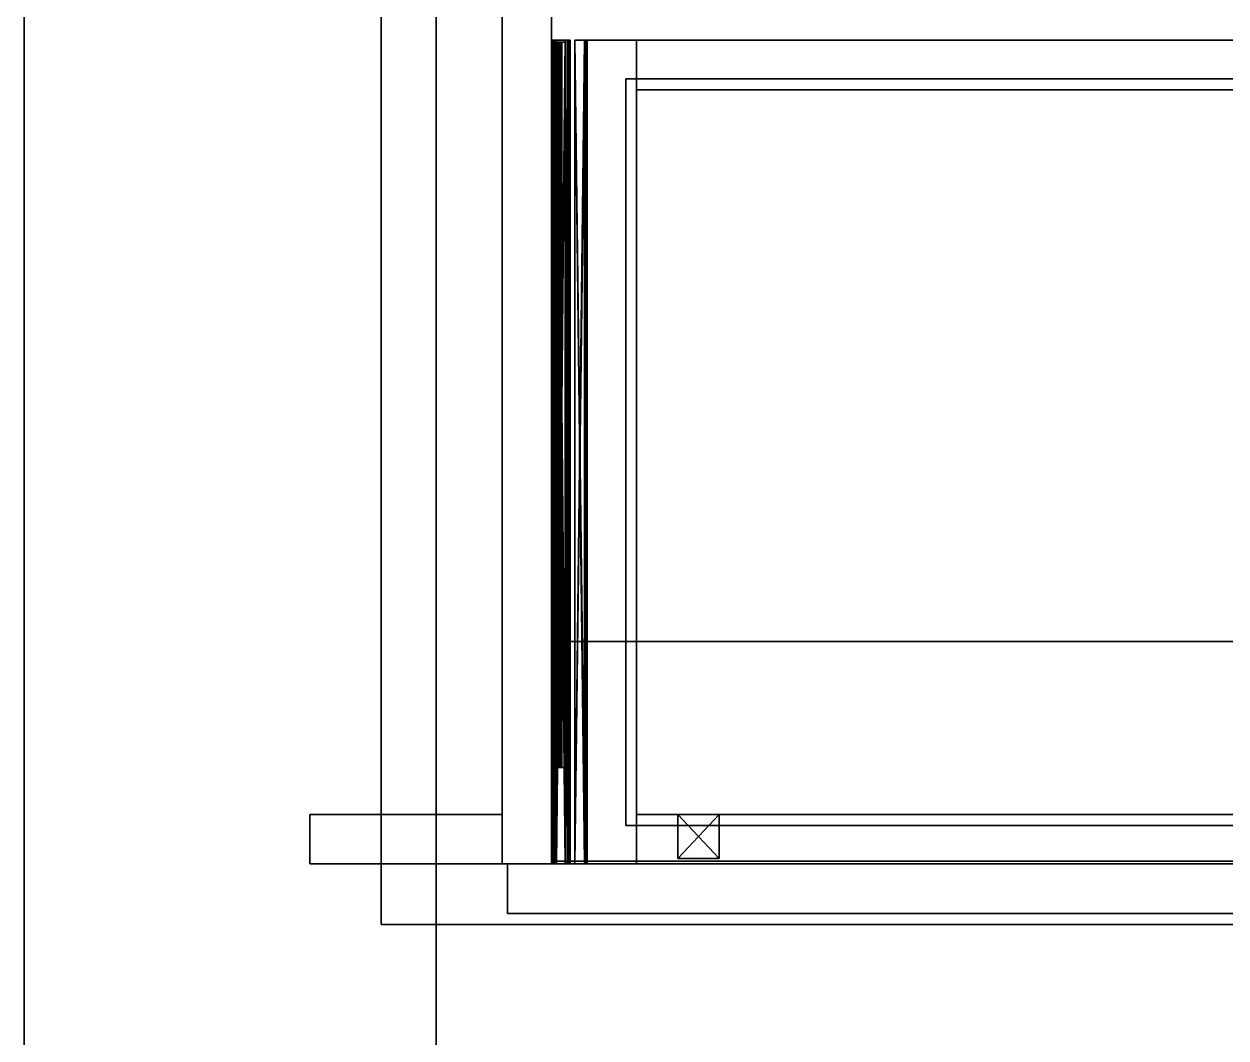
# Model space of a CAD drawing. Extents: x 0 to 5304, y -4676 to 0.
# Drawn here: x 2029.9 to 2467.4, y -1761.4 to -1392.1 of the extents above; entities that cross this region are included whole.
import ezdxf

# ---------------------------------------------------------------- set-up
doc = ezdxf.new("R2010")
doc.units = 0
for name, color, linetype in [('LAYER0', 7, 'CONTINUOUS'), ('LAYER1', 7, 'CONTINUOUS'), ('LAYER104', 7, 'CONTINUOUS'), ('LAYER113', 7, 'CONTINUOUS'), ('LAYER116', 7, 'CONTINUOUS'), ('LAYER118', 45, 'CONTINUOUS'), ('LAYER119', 7, 'CONTINUOUS'), ('LAYER120', 7, 'CONTINUOUS'), ('LAYER122', 253, 'CONTINUOUS'), ('LAYER125', 7, 'CONTINUOUS'), ('LAYER128', 254, 'CONTINUOUS'), ('LAYER129', 7, 'CONTINUOUS'), ('LAYER130', 7, 'CONTINUOUS'), ('LAYER143', 45, 'CONTINUOUS'), ('LAYER144', 45, 'CONTINUOUS')]:
    doc.layers.add(name, color=color, linetype=linetype)

msp = doc.modelspace()

# ---------------------------------------------------------------- linework, layer by layer
at = {"layer": 'LAYER0'}
for points, invisible_edges in [([(5113.88, -1170), (2029.89, -3014), (2029.89, -1170), (5113.88, -1170)], 1), ([(5263.88, -4676.25), (2029.89, -3014), (5113.88, -1170), (5263.88, -4676.25)], 7), ([(2029.89, -1170, 5), (2029.89, -3014), (2029.89, -3014, 5), (2029.89, -1170, 5)], 1), ([(2029.89, -3014), (2029.89, -1170, 5), (2029.89, -1170), (2029.89, -3014)], 1), ([(2029.89, -3014, 5), (5263.88, -4676.25, 5), (2029.89, -1170, 5), (2029.89, -3014, 5)], 3), ([(2029.89, -1170, 5), (5263.88, -4676.25, 5), (5113.88, -1170, 5), (2029.89, -1170, 5)], 3)]:
    msp.add_3dface(points, dxfattribs=dict(at, invisible_edges=invisible_edges))
at = {"layer": 'LAYER1'}
for points, invisible_edges in [([(2029.89, -1170, 5), (2179.89, -1320, 5), (2029.89, -3014, 5), (2029.89, -1170, 5)], 3), ([(2029.89, -1170, 2605), (2029.89, -3014, 5), (2029.89, -3014, 2605), (2029.89, -1170, 2605)], 1), ([(2029.89, -3014, 5), (2029.89, -1170, 2605), (2029.89, -1170, 5), (2029.89, -3014, 5)], 1), ([(2029.89, -3014, 2605), (2179.89, -3164, 2605), (2029.89, -1170, 2605), (2029.89, -3014, 2605)], 3), ([(2029.89, -1170, 2605), (2179.89, -3164, 2605), (2179.89, -1320, 2605), (2029.89, -1170, 2605)], 5), ([(2179.89, -3164, 5), (2029.89, -3014, 5), (2179.89, -1320, 5), (2179.89, -3164, 5)], 3), ([(2179.89, -1320, 5), (2179.89, -3164, 2605), (2179.89, -3164, 5), (2179.89, -1320, 5)], 1), ([(2179.89, -3164, 2605), (2179.89, -1320, 5), (2179.89, -1320, 2605), (2179.89, -3164, 2605)], 1)]:
    msp.add_3dface(points, dxfattribs=dict(at, invisible_edges=invisible_edges))
at = {"layer": 'LAYER104', "invisible_edges": 1}
for points in [[(2885.885, -1320, 226), (2221.885, -1698, 226), (2221.885, -1320, 226), (2885.885, -1320, 226)], [(2221.885, -1698, 226), (2885.885, -1320, 226), (2885.885, -1698, 226), (2221.885, -1698, 226)], [(2221.885, -1320, 244), (2221.885, -1698, 226), (2221.885, -1698, 244), (2221.885, -1320, 244)], [(2221.885, -1698, 226), (2221.885, -1320, 244), (2221.885, -1320, 226), (2221.885, -1698, 226)], [(2885.885, -1698, 244), (2221.885, -1320, 244), (2221.885, -1698, 244), (2885.885, -1698, 244)], [(2221.885, -1320, 244), (2885.885, -1698, 244), (2885.885, -1320, 244), (2221.885, -1320, 244)], [(2885.885, -1698, 244), (2221.885, -1698, 226), (2885.885, -1698, 226), (2885.885, -1698, 244)], [(2221.885, -1698, 226), (2885.885, -1698, 244), (2221.885, -1698, 244), (2221.885, -1698, 226)]]:
    msp.add_3dface(points, dxfattribs=at)
at = {"layer": 'LAYER113', "invisible_edges": 1}
for points in [[(2203.885, -1320, 225), (2221.885, -1698, 225), (2203.885, -1698, 225), (2203.885, -1320, 225)], [(2221.885, -1698, 225), (2203.885, -1320, 225), (2221.885, -1320, 225), (2221.885, -1698, 225)], [(2221.885, -1320, 525), (2203.885, -1698, 525), (2221.885, -1698, 525), (2221.885, -1320, 525)], [(2203.885, -1698, 525), (2221.885, -1320, 525), (2203.885, -1320, 525), (2203.885, -1698, 525)], [(2203.885, -1698, 525), (2203.885, -1320, 225), (2203.885, -1698, 225), (2203.885, -1698, 525)], [(2203.885, -1320, 225), (2203.885, -1698, 525), (2203.885, -1320, 525), (2203.885, -1320, 225)], [(2221.885, -1320, 525), (2221.885, -1698, 225), (2221.885, -1320, 225), (2221.885, -1320, 525)], [(2221.885, -1698, 225), (2221.885, -1320, 525), (2221.885, -1698, 525), (2221.885, -1698, 225)], [(2203.885, -1698, 525), (2221.885, -1698, 225), (2221.885, -1698, 525), (2203.885, -1698, 525)], [(2221.885, -1698, 225), (2203.885, -1698, 525), (2203.885, -1698, 225), (2221.885, -1698, 225)]]:
    msp.add_3dface(points, dxfattribs=at)
at = {"layer": 'LAYER116', "invisible_edges": 1}
for points in [[(2885.885, -1617, 506.5), (2221.885, -1697, 506.5), (2221.885, -1617, 506.5), (2885.885, -1617, 506.5)], [(2221.885, -1697, 506.5), (2885.885, -1617, 506.5), (2885.885, -1697, 506.5), (2221.885, -1697, 506.5)], [(2221.885, -1617, 524.5), (2221.885, -1697, 506.5), (2221.885, -1697, 524.5), (2221.885, -1617, 524.5)], [(2221.885, -1697, 506.5), (2221.885, -1617, 524.5), (2221.885, -1617, 506.5), (2221.885, -1697, 506.5)], [(2221.885, -1617, 524.5), (2885.885, -1617, 506.5), (2221.885, -1617, 506.5), (2221.885, -1617, 524.5)], [(2885.885, -1617, 506.5), (2221.885, -1617, 524.5), (2885.885, -1617, 524.5), (2885.885, -1617, 506.5)], [(2885.885, -1697, 524.5), (2221.885, -1617, 524.5), (2221.885, -1697, 524.5), (2885.885, -1697, 524.5)], [(2221.885, -1617, 524.5), (2885.885, -1697, 524.5), (2885.885, -1617, 524.5), (2221.885, -1617, 524.5)], [(2885.885, -1697, 524.5), (2221.885, -1697, 506.5), (2885.885, -1697, 506.5), (2885.885, -1697, 524.5)], [(2221.885, -1697, 506.5), (2885.885, -1697, 524.5), (2221.885, -1697, 524.5), (2221.885, -1697, 506.5)]]:
    msp.add_3dface(points, dxfattribs=at)
at = {"layer": 'LAYER118', "invisible_edges": 1}
for points in [[(2205.885, -1698, 522), (2901.885, -1698, 228), (2205.885, -1698, 228), (2205.885, -1698, 522)], [(2901.885, -1698, 228), (2205.885, -1698, 522), (2901.885, -1698, 522), (2901.885, -1698, 228)], [(2205.885, -1716, 228), (2901.885, -1698, 228), (2901.885, -1716, 228), (2205.885, -1716, 228)], [(2901.885, -1698, 228), (2205.885, -1716, 228), (2205.885, -1698, 228), (2901.885, -1698, 228)], [(2205.885, -1698, 522), (2901.885, -1716, 522), (2901.885, -1698, 522), (2205.885, -1698, 522)], [(2901.885, -1716, 522), (2205.885, -1698, 522), (2205.885, -1716, 522), (2901.885, -1716, 522)], [(2205.885, -1716, 228), (2205.885, -1698, 522), (2205.885, -1698, 228), (2205.885, -1716, 228)], [(2205.885, -1698, 522), (2205.885, -1716, 228), (2205.885, -1716, 522), (2205.885, -1698, 522)], [(2901.885, -1716, 522), (2205.885, -1716, 228), (2901.885, -1716, 228), (2901.885, -1716, 522)], [(2205.885, -1716, 228), (2901.885, -1716, 522), (2205.885, -1716, 522), (2205.885, -1716, 228)]]:
    msp.add_3dface(points, dxfattribs=at)
at = {"layer": 'LAYER119', "invisible_edges": 1}
for points in [[(2854.885, -1398, 500), (2252.885, -1398, 250), (2252.885, -1398, 500), (2854.885, -1398, 500)], [(2252.885, -1398, 250), (2854.885, -1398, 500), (2854.885, -1398, 250), (2252.885, -1398, 250)], [(2252.885, -1416, 500), (2252.885, -1398, 250), (2252.885, -1416, 250), (2252.885, -1416, 500)], [(2252.885, -1398, 250), (2252.885, -1416, 500), (2252.885, -1398, 500), (2252.885, -1398, 250)], [(2854.885, -1416, 250), (2252.885, -1398, 250), (2854.885, -1398, 250), (2854.885, -1416, 250)], [(2252.885, -1398, 250), (2854.885, -1416, 250), (2252.885, -1416, 250), (2252.885, -1398, 250)], [(2252.885, -1416, 500), (2854.885, -1398, 500), (2252.885, -1398, 500), (2252.885, -1416, 500)], [(2854.885, -1398, 500), (2252.885, -1416, 500), (2854.885, -1416, 500), (2854.885, -1398, 500)], [(2854.885, -1416, 250), (2252.885, -1416, 500), (2252.885, -1416, 250), (2854.885, -1416, 250)], [(2252.885, -1416, 500), (2854.885, -1416, 250), (2854.885, -1416, 500), (2252.885, -1416, 500)]]:
    msp.add_3dface(points, dxfattribs=at)
at = {"layer": 'LAYER120', "invisible_edges": 1}
for points in [[(2252.885, -1680, 250), (2854.885, -1698, 250), (2252.885, -1698, 250), (2252.885, -1680, 250)], [(2854.885, -1698, 250), (2252.885, -1680, 250), (2854.885, -1680, 250), (2854.885, -1698, 250)], [(2252.885, -1698, 500), (2252.885, -1680, 250), (2252.885, -1698, 250), (2252.885, -1698, 500)], [(2252.885, -1680, 250), (2252.885, -1698, 500), (2252.885, -1680, 500), (2252.885, -1680, 250)], [(2854.885, -1680, 500), (2252.885, -1698, 500), (2854.885, -1698, 500), (2854.885, -1680, 500)], [(2252.885, -1698, 500), (2854.885, -1680, 500), (2252.885, -1680, 500), (2252.885, -1698, 500)], [(2252.885, -1680, 250), (2854.885, -1680, 500), (2854.885, -1680, 250), (2252.885, -1680, 250)], [(2854.885, -1680, 500), (2252.885, -1680, 250), (2252.885, -1680, 500), (2854.885, -1680, 500)], [(2252.885, -1698, 500), (2854.885, -1698, 250), (2854.885, -1698, 500), (2252.885, -1698, 500)], [(2854.885, -1698, 250), (2252.885, -1698, 500), (2252.885, -1698, 250), (2854.885, -1698, 250)]]:
    msp.add_3dface(points, dxfattribs=at)
at = {"layer": 'LAYER122'}
for points in [[(2282.885, -1696, 360), (2267.885, -1696, 360), (2282.885, -1680, 360), (2282.885, -1696, 360)], [(2282.885, -1680, 360), (2267.885, -1696, 360), (2267.885, -1680, 360), (2282.885, -1680, 360)], [(2282.885, -1680, 360), (2267.885, -1680, 360), (2282.885, -1680, 375), (2282.885, -1680, 360)], [(2282.885, -1680, 375), (2267.885, -1680, 360), (2267.885, -1680, 375), (2282.885, -1680, 375)], [(2282.885, -1680, 375), (2267.885, -1680, 375), (2282.885, -1696, 375), (2282.885, -1680, 375)], [(2282.885, -1696, 375), (2267.885, -1680, 375), (2267.885, -1696, 375), (2282.885, -1696, 375)], [(2267.885, -1696, 360), (2267.885, -1696, 375), (2267.885, -1680, 360), (2267.885, -1696, 360)], [(2267.885, -1680, 360), (2267.885, -1696, 375), (2267.885, -1680, 375), (2267.885, -1680, 360)], [(2282.885, -1680, 360), (2282.885, -1680, 375), (2282.885, -1696, 360), (2282.885, -1680, 360)], [(2282.885, -1696, 360), (2282.885, -1680, 375), (2282.885, -1696, 375), (2282.885, -1696, 360)], [(2282.885, -1696, 360), (2282.885, -1696, 375), (2267.885, -1696, 360), (2282.885, -1696, 360)], [(2267.885, -1696, 360), (2282.885, -1696, 375), (2267.885, -1696, 375), (2267.885, -1696, 360)]]:
    msp.add_3dface(points, dxfattribs=at)
at = {"layer": 'LAYER125', "invisible_edges": 1}
for points in [[(2234.885, -1398, 500), (2252.885, -1398, 250), (2234.885, -1398, 250), (2234.885, -1398, 500)], [(2252.885, -1398, 250), (2234.885, -1398, 500), (2252.885, -1398, 500), (2252.885, -1398, 250)], [(2234.885, -1698, 250), (2252.885, -1398, 250), (2252.885, -1698, 250), (2234.885, -1698, 250)], [(2252.885, -1398, 250), (2234.885, -1698, 250), (2234.885, -1398, 250), (2252.885, -1398, 250)], [(2234.885, -1398, 500), (2252.885, -1698, 500), (2252.885, -1398, 500), (2234.885, -1398, 500)], [(2252.885, -1698, 500), (2234.885, -1398, 500), (2234.885, -1698, 500), (2252.885, -1698, 500)], [(2234.885, -1698, 250), (2234.885, -1398, 500), (2234.885, -1398, 250), (2234.885, -1698, 250)], [(2234.885, -1398, 500), (2234.885, -1698, 250), (2234.885, -1698, 500), (2234.885, -1398, 500)], [(2252.885, -1698, 500), (2252.885, -1398, 250), (2252.885, -1398, 500), (2252.885, -1698, 500)], [(2252.885, -1398, 250), (2252.885, -1698, 500), (2252.885, -1698, 250), (2252.885, -1398, 250)], [(2252.885, -1698, 500), (2234.885, -1698, 250), (2252.885, -1698, 250), (2252.885, -1698, 500)], [(2234.885, -1698, 250), (2252.885, -1698, 500), (2234.885, -1698, 500), (2234.885, -1698, 250)]]:
    msp.add_3dface(points, dxfattribs=at)
at = {"layer": 'LAYER128'}
for points in [[(2230.335, -1698, 386.5), (2234.155, -1698, 386.5), (2234.155, -1398, 386.5), (2230.335, -1698, 386.5)], [(2230.335, -1698, 386.5), (2234.155, -1398, 386.5), (2230.335, -1398, 386.5), (2230.335, -1698, 386.5)], [(2230.335, -1698, 385.47), (2230.335, -1698, 386.5), (2230.335, -1398, 386.5), (2230.335, -1698, 385.47)], [(2230.335, -1698, 385.47), (2230.335, -1398, 386.5), (2230.335, -1398, 385.47), (2230.335, -1698, 385.47)], [(2233.945, -1698, 385.47), (2230.335, -1698, 385.47), (2230.335, -1398, 385.47), (2233.945, -1698, 385.47)], [(2233.945, -1698, 385.47), (2230.335, -1398, 385.47), (2233.945, -1398, 385.47), (2233.945, -1698, 385.47)], [(2230.335, -1698, 364.06), (2233.945, -1698, 364.06), (2233.945, -1398, 364.06), (2230.335, -1698, 364.06)], [(2230.335, -1698, 364.06), (2233.945, -1398, 364.06), (2230.335, -1398, 364.06), (2230.335, -1698, 364.06)], [(2230.335, -1698, 363.02), (2230.335, -1698, 364.06), (2230.335, -1398, 364.06), (2230.335, -1698, 363.02)], [(2230.335, -1698, 363.02), (2230.335, -1398, 364.06), (2230.335, -1398, 363.02), (2230.335, -1698, 363.02)], [(2234.155, -1698, 363.02), (2230.335, -1698, 363.02), (2230.335, -1398, 363.02), (2234.155, -1698, 363.02)], [(2234.155, -1698, 363.02), (2230.335, -1398, 363.02), (2234.155, -1398, 363.02), (2234.155, -1698, 363.02)], [(2233.945, -1698, 364.06), (2233.945, -1698, 385.47), (2233.945, -1398, 385.47), (2233.945, -1698, 364.06)], [(2233.945, -1698, 364.06), (2233.945, -1398, 385.47), (2233.945, -1398, 364.06), (2233.945, -1698, 364.06)], [(2234.635, -1698, 386.26), (2234.635, -1398, 386.26), (2234.155, -1398, 386.5), (2234.635, -1698, 386.26)], [(2234.635, -1698, 386.26), (2234.155, -1398, 386.5), (2234.155, -1698, 386.5), (2234.635, -1698, 386.26)], [(2234.155, -1698, 363.02), (2234.155, -1398, 363.02), (2234.635, -1398, 363.26), (2234.155, -1698, 363.02)], [(2234.155, -1698, 363.02), (2234.635, -1398, 363.26), (2234.635, -1698, 363.26), (2234.155, -1698, 363.02)], [(2234.835, -1698, 385.7), (2234.835, -1398, 385.7), (2234.635, -1398, 386.26), (2234.835, -1698, 385.7)], [(2234.835, -1698, 385.7), (2234.635, -1398, 386.26), (2234.635, -1698, 386.26), (2234.835, -1698, 385.7)], [(2234.635, -1698, 363.26), (2234.635, -1398, 363.26), (2234.835, -1398, 363.81), (2234.635, -1698, 363.26)], [(2234.635, -1698, 363.26), (2234.835, -1398, 363.81), (2234.835, -1698, 363.81), (2234.635, -1698, 363.26)], [(2234.835, -1698, 385.7), (2234.835, -1698, 363.81), (2234.835, -1398, 363.81), (2234.835, -1698, 385.7)], [(2234.835, -1698, 385.7), (2234.835, -1398, 363.81), (2234.835, -1398, 385.7), (2234.835, -1698, 385.7)]]:
    msp.add_3dface(points, dxfattribs=at)
at = {"layer": 'LAYER129'}
for points in [[(2221.885, -1698, 358.7), (2221.885, -1698, 399.3), (2221.885, -1398.01, 399.3), (2221.885, -1698, 358.7)], [(2221.885, -1698, 358.7), (2221.885, -1398.01, 399.3), (2221.885, -1398.01, 358.7), (2221.885, -1698, 358.7)], [(2221.885, -1398.01, 399.3), (2221.885, -1698, 399.3), (2222.415, -1698, 400.85), (2221.885, -1398.01, 399.3)], [(2221.885, -1398.01, 399.3), (2222.415, -1698, 400.85), (2222.415, -1398.01, 400.85), (2221.885, -1398.01, 399.3)], [(2222.415, -1398.01, 357.14), (2222.415, -1698, 357.14), (2221.885, -1698, 358.7), (2222.415, -1398.01, 357.14)], [(2222.415, -1398.01, 357.14), (2221.885, -1698, 358.7), (2221.885, -1398.01, 358.7), (2222.415, -1398.01, 357.14)], [(2221.885, -1398.01, 399.3), (2222.415, -1698, 400.85), (2221.885, -1698, 399.3), (2221.885, -1398.01, 399.3)], [(2221.885, -1698, 358.7), (2221.885, -1398.01, 399.3), (2221.885, -1698, 399.3), (2221.885, -1698, 358.7)], [(2221.885, -1398.01, 399.3), (2222.415, -1398.01, 400.85), (2222.415, -1698, 400.85), (2221.885, -1398.01, 399.3)], [(2221.885, -1698, 358.7), (2221.885, -1398.01, 358.7), (2221.885, -1398.01, 399.3), (2221.885, -1698, 358.7)], [(2222.415, -1398.01, 357.14), (2221.885, -1398.01, 358.7), (2221.885, -1698, 358.7), (2222.415, -1398.01, 357.14)], [(2222.415, -1398.01, 357.14), (2221.885, -1698, 358.7), (2222.415, -1698, 357.14), (2222.415, -1398.01, 357.14)], [(2222.415, -1398.01, 400.85), (2222.415, -1698, 400.85), (2223.685, -1698, 401.5), (2222.415, -1398.01, 400.85)], [(2222.415, -1398.01, 400.85), (2223.685, -1698, 401.5), (2223.685, -1398.01, 401.5), (2222.415, -1398.01, 400.85)], [(2223.685, -1398.01, 356.5), (2223.685, -1698, 356.5), (2222.415, -1698, 357.14), (2223.685, -1398.01, 356.5)], [(2223.685, -1398.01, 356.5), (2222.415, -1698, 357.14), (2222.415, -1398.01, 357.14), (2223.685, -1398.01, 356.5)], [(2222.415, -1398.01, 400.85), (2223.685, -1398.01, 401.5), (2223.685, -1698, 401.5), (2222.415, -1398.01, 400.85)], [(2222.415, -1398.01, 400.85), (2223.685, -1698, 401.5), (2222.415, -1698, 400.85), (2222.415, -1398.01, 400.85)], [(2223.685, -1398.01, 356.5), (2222.415, -1698, 357.14), (2223.685, -1698, 356.5), (2223.685, -1398.01, 356.5)], [(2223.685, -1398.01, 356.5), (2222.415, -1398.01, 357.14), (2222.415, -1698, 357.14), (2223.685, -1398.01, 356.5)], [(2222.795, -1698, 399.3), (2222.795, -1398.01, 399.3), (2223.045, -1398.01, 400.08), (2222.795, -1698, 399.3)], [(2222.795, -1698, 399.3), (2223.045, -1398.01, 400.08), (2223.045, -1698, 400.08), (2222.795, -1698, 399.3)], [(2222.795, -1698, 399.3), (2222.795, -1698, 358.7), (2222.795, -1398.01, 358.7), (2222.795, -1698, 399.3)], [(2222.795, -1698, 399.3), (2222.795, -1398.01, 358.7), (2222.795, -1398.01, 399.3), (2222.795, -1698, 399.3)], [(2223.045, -1698, 357.92), (2223.045, -1398.01, 357.92), (2222.795, -1398.01, 358.7), (2223.045, -1698, 357.92)], [(2223.045, -1698, 357.92), (2222.795, -1398.01, 358.7), (2222.795, -1698, 358.7), (2223.045, -1698, 357.92)], [(2222.795, -1698, 399.3), (2223.045, -1698, 400.08), (2223.045, -1398.01, 400.08), (2222.795, -1698, 399.3)], [(2222.795, -1698, 399.3), (2222.795, -1398.01, 358.7), (2222.795, -1698, 358.7), (2222.795, -1698, 399.3)], [(2222.795, -1698, 399.3), (2223.045, -1398.01, 400.08), (2222.795, -1398.01, 399.3), (2222.795, -1698, 399.3)], [(2222.795, -1698, 399.3), (2222.795, -1398.01, 399.3), (2222.795, -1398.01, 358.7), (2222.795, -1698, 399.3)], [(2223.045, -1698, 357.92), (2222.795, -1698, 358.7), (2222.795, -1398.01, 358.7), (2223.045, -1698, 357.92)], [(2223.045, -1698, 357.92), (2222.795, -1398.01, 358.7), (2223.045, -1398.01, 357.92), (2223.045, -1698, 357.92)], [(2223.355, -1398.66, 360.73), (2223.355, -1662.84, 360.73), (2222.985, -1662.84, 361.88), (2223.355, -1398.66, 360.73)], [(2223.355, -1398.66, 360.73), (2222.985, -1662.84, 361.88), (2222.985, -1398.66, 361.88), (2223.355, -1398.66, 360.73)], [(2222.985, -1398.66, 364.34), (2222.985, -1398.66, 361.88), (2222.985, -1662.84, 361.88), (2222.985, -1398.66, 364.34)], [(2222.985, -1398.66, 364.34), (2222.985, -1662.84, 361.88), (2222.985, -1662.84, 364.34), (2222.985, -1398.66, 364.34)], [(2223.215, -1398.66, 365.23), (2222.985, -1398.66, 364.34), (2222.985, -1662.84, 364.34), (2223.215, -1398.66, 365.23)], [(2223.215, -1398.66, 365.23), (2222.985, -1662.84, 364.34), (2223.215, -1662.84, 365.23), (2223.215, -1398.66, 365.23)], [(2222.985, -1398.66, 383.7), (2223.215, -1398.66, 382.81), (2223.215, -1662.84, 382.81), (2222.985, -1398.66, 383.7)], [(2222.985, -1398.66, 383.7), (2223.215, -1662.84, 382.81), (2222.985, -1662.84, 383.7), (2222.985, -1398.66, 383.7)], [(2222.985, -1398.66, 385.7), (2222.985, -1398.66, 383.7), (2222.985, -1662.84, 383.7), (2222.985, -1398.66, 385.7)], [(2222.985, -1398.66, 385.7), (2222.985, -1662.84, 383.7), (2222.985, -1662.84, 385.7), (2222.985, -1398.66, 385.7)], [(2222.985, -1398.66, 385.7), (2222.985, -1662.84, 385.7), (2223.385, -1662.84, 386.83), (2222.985, -1398.66, 385.7)], [(2222.985, -1398.66, 385.7), (2223.385, -1662.84, 386.83), (2223.385, -1398.66, 386.83), (2222.985, -1398.66, 385.7)], [(2222.985, -1398.66, 385.7), (2222.985, -1662.84, 385.7), (2222.985, -1662.84, 383.7), (2222.985, -1398.66, 385.7)], [(2222.985, -1398.66, 385.7), (2223.385, -1662.84, 386.83), (2222.985, -1662.84, 385.7), (2222.985, -1398.66, 385.7)], [(2222.985, -1398.66, 383.7), (2222.985, -1662.84, 383.7), (2223.215, -1662.84, 382.81), (2222.985, -1398.66, 383.7)], [(2222.985, -1398.66, 364.34), (2222.985, -1662.84, 364.34), (2222.985, -1662.84, 361.88), (2222.985, -1398.66, 364.34)], [(2223.215, -1398.66, 365.23), (2223.215, -1662.84, 365.23), (2222.985, -1662.84, 364.34), (2223.215, -1398.66, 365.23)], [(2223.355, -1398.66, 360.73), (2222.985, -1662.84, 361.88), (2223.355, -1662.84, 360.73), (2223.355, -1398.66, 360.73)], [(2222.985, -1398.66, 383.7), (2223.215, -1662.84, 382.81), (2223.215, -1398.66, 382.81), (2222.985, -1398.66, 383.7)], [(2222.985, -1398.66, 385.7), (2222.985, -1662.84, 383.7), (2222.985, -1398.66, 383.7), (2222.985, -1398.66, 385.7)], [(2222.985, -1398.66, 385.7), (2223.385, -1398.66, 386.83), (2223.385, -1662.84, 386.83), (2222.985, -1398.66, 385.7)], [(2223.215, -1398.66, 365.23), (2222.985, -1662.84, 364.34), (2222.985, -1398.66, 364.34), (2223.215, -1398.66, 365.23)], [(2222.985, -1398.66, 364.34), (2222.985, -1662.84, 361.88), (2222.985, -1398.66, 361.88), (2222.985, -1398.66, 364.34)], [(2223.355, -1398.66, 360.73), (2222.985, -1398.66, 361.88), (2222.985, -1662.84, 361.88), (2223.355, -1398.66, 360.73)], [(2223.045, -1698, 400.08), (2223.045, -1398.01, 400.08), (2223.685, -1398.01, 400.4), (2223.045, -1698, 400.08)], [(2223.045, -1698, 400.08), (2223.685, -1398.01, 400.4), (2223.685, -1698, 400.4), (2223.045, -1698, 400.08)], [(2223.045, -1698, 357.92), (2223.685, -1698, 357.6), (2223.685, -1398.01, 357.6), (2223.045, -1698, 357.92)], [(2223.045, -1698, 357.92), (2223.685, -1398.01, 357.6), (2223.045, -1398.01, 357.92), (2223.045, -1698, 357.92)], [(2223.045, -1698, 400.08), (2223.685, -1698, 400.4), (2223.685, -1398.01, 400.4), (2223.045, -1698, 400.08)], [(2223.045, -1698, 400.08), (2223.685, -1398.01, 400.4), (2223.045, -1398.01, 400.08), (2223.045, -1698, 400.08)], [(2223.045, -1698, 357.92), (2223.685, -1398.01, 357.6), (2223.685, -1698, 357.6), (2223.045, -1698, 357.92)], [(2223.045, -1698, 357.92), (2223.045, -1398.01, 357.92), (2223.685, -1398.01, 357.6), (2223.045, -1698, 357.92)], [(2223.215, -1398.66, 365.23), (2223.215, -1662.84, 365.23), (2223.855, -1662.84, 365.81), (2223.215, -1398.66, 365.23)], [(2223.215, -1398.66, 365.23), (2223.855, -1662.84, 365.81), (2223.855, -1398.66, 365.81), (2223.215, -1398.66, 365.23)], [(2223.855, -1398.66, 374.63), (2223.855, -1662.84, 374.63), (2223.215, -1662.84, 382.81), (2223.855, -1398.66, 374.63)], [(2223.855, -1398.66, 374.63), (2223.215, -1662.84, 382.81), (2223.215, -1398.66, 382.81), (2223.855, -1398.66, 374.63)], [(2223.855, -1398.66, 374.63), (2223.215, -1662.84, 382.81), (2223.855, -1662.84, 374.63), (2223.855, -1398.66, 374.63)], [(2223.215, -1398.66, 365.23), (2223.855, -1662.84, 365.81), (2223.215, -1662.84, 365.23), (2223.215, -1398.66, 365.23)], [(2223.855, -1398.66, 374.63), (2223.215, -1398.66, 382.81), (2223.215, -1662.84, 382.81), (2223.855, -1398.66, 374.63)], [(2223.215, -1398.66, 365.23), (2223.855, -1398.66, 365.81), (2223.855, -1662.84, 365.81), (2223.215, -1398.66, 365.23)], [(2223.355, -1398.66, 360.73), (2224.375, -1398.66, 360.29), (2224.375, -1662.84, 360.29), (2223.355, -1398.66, 360.73)], [(2223.355, -1398.66, 360.73), (2224.375, -1662.84, 360.29), (2223.355, -1662.84, 360.73), (2223.355, -1398.66, 360.73)], [(2223.355, -1398.66, 360.73), (2223.355, -1662.84, 360.73), (2224.375, -1662.84, 360.29), (2223.355, -1398.66, 360.73)], [(2223.355, -1398.66, 360.73), (2224.375, -1662.84, 360.29), (2224.375, -1398.66, 360.29), (2223.355, -1398.66, 360.73)], [(2223.385, -1398.66, 386.83), (2223.385, -1662.84, 386.83), (2224.375, -1662.84, 387.3), (2223.385, -1398.66, 386.83)], [(2223.385, -1398.66, 386.83), (2224.375, -1662.84, 387.3), (2224.375, -1398.66, 387.3), (2223.385, -1398.66, 386.83)], [(2223.385, -1398.66, 386.83), (2224.375, -1662.84, 387.3), (2223.385, -1662.84, 386.83), (2223.385, -1398.66, 386.83)], [(2223.385, -1398.66, 386.83), (2224.375, -1398.66, 387.3), (2224.375, -1662.84, 387.3), (2223.385, -1398.66, 386.83)], [(2223.685, -1698, 401.5), (2226.905, -1698, 401.5), (2226.905, -1398.01, 401.5), (2223.685, -1698, 401.5)], [(2223.685, -1698, 401.5), (2226.905, -1398.01, 401.5), (2223.685, -1398.01, 401.5), (2223.685, -1698, 401.5)], [(2226.905, -1698, 400.4), (2223.685, -1698, 400.4), (2223.685, -1398.01, 400.4), (2226.905, -1698, 400.4)], [(2226.905, -1698, 400.4), (2223.685, -1398.01, 400.4), (2226.905, -1398.01, 400.4), (2226.905, -1698, 400.4)], [(2226.905, -1698, 356.5), (2223.685, -1698, 356.5), (2223.685, -1398.01, 356.5), (2226.905, -1698, 356.5)], [(2226.905, -1698, 356.5), (2223.685, -1398.01, 356.5), (2226.905, -1398.01, 356.5), (2226.905, -1698, 356.5)], [(2223.685, -1698, 357.6), (2226.905, -1698, 357.6), (2226.905, -1398.01, 357.6), (2223.685, -1698, 357.6)], [(2223.685, -1698, 357.6), (2226.905, -1398.01, 357.6), (2223.685, -1398.01, 357.6), (2223.685, -1698, 357.6)], [(2226.905, -1698, 400.4), (2223.685, -1398.01, 400.4), (2223.685, -1698, 400.4), (2226.905, -1698, 400.4)], [(2223.685, -1698, 401.5), (2226.905, -1398.01, 401.5), (2226.905, -1698, 401.5), (2223.685, -1698, 401.5)], [(2223.685, -1698, 401.5), (2223.685, -1398.01, 401.5), (2226.905, -1398.01, 401.5), (2223.685, -1698, 401.5)], [(2226.905, -1698, 400.4), (2226.905, -1398.01, 400.4), (2223.685, -1398.01, 400.4), (2226.905, -1698, 400.4)], [(2226.905, -1698, 356.5), (2223.685, -1398.01, 356.5), (2223.685, -1698, 356.5), (2226.905, -1698, 356.5)], [(2226.905, -1698, 356.5), (2226.905, -1398.01, 356.5), (2223.685, -1398.01, 356.5), (2226.905, -1698, 356.5)], [(2223.685, -1698, 357.6), (2223.685, -1398.01, 357.6), (2226.905, -1398.01, 357.6), (2223.685, -1698, 357.6)], [(2223.685, -1698, 357.6), (2226.905, -1398.01, 357.6), (2226.905, -1698, 357.6), (2223.685, -1698, 357.6)], [(2224.485, -1662.84, 366.39), (2224.485, -1398.66, 366.39), (2223.855, -1398.66, 365.81), (2224.485, -1662.84, 366.39)], [(2224.485, -1662.84, 366.39), (2223.855, -1398.66, 365.81), (2223.855, -1662.84, 365.81), (2224.485, -1662.84, 366.39)], [(2223.855, -1662.84, 374.63), (2223.855, -1398.66, 374.63), (2224.485, -1398.66, 374.04), (2223.855, -1662.84, 374.63)], [(2223.855, -1662.84, 374.63), (2224.485, -1398.66, 374.04), (2224.485, -1662.84, 374.04), (2223.855, -1662.84, 374.63)], [(2223.855, -1662.84, 374.63), (2224.485, -1662.84, 374.04), (2224.485, -1398.66, 374.04), (2223.855, -1662.84, 374.63)], [(2224.485, -1662.84, 366.39), (2223.855, -1662.84, 365.81), (2223.855, -1398.66, 365.81), (2224.485, -1662.84, 366.39)], [(2223.855, -1662.84, 374.63), (2224.485, -1398.66, 374.04), (2223.855, -1398.66, 374.63), (2223.855, -1662.84, 374.63)], [(2224.485, -1662.84, 366.39), (2223.855, -1398.66, 365.81), (2224.485, -1398.66, 366.39), (2224.485, -1662.84, 366.39)], [(2223.875, -1662.84, 385.7), (2223.875, -1398.66, 385.7), (2224.015, -1398.66, 386.09), (2223.875, -1662.84, 385.7)], [(2223.875, -1662.84, 385.7), (2224.015, -1398.66, 386.09), (2224.015, -1662.84, 386.09), (2223.875, -1662.84, 385.7)], [(2223.875, -1398.66, 383.7), (2223.875, -1398.66, 385.7), (2223.875, -1662.84, 385.7), (2223.875, -1398.66, 383.7)], [(2223.875, -1398.66, 383.7), (2223.875, -1662.84, 385.7), (2223.875, -1662.84, 383.7), (2223.875, -1398.66, 383.7)], [(2223.965, -1662.84, 383.39), (2223.965, -1398.66, 383.39), (2223.875, -1398.66, 383.7), (2223.965, -1662.84, 383.39)], [(2223.965, -1662.84, 383.39), (2223.875, -1398.66, 383.7), (2223.875, -1662.84, 383.7), (2223.965, -1662.84, 383.39)], [(2223.875, -1662.84, 364.34), (2223.875, -1398.66, 364.34), (2223.965, -1398.66, 364.65), (2223.875, -1662.84, 364.34)], [(2223.875, -1662.84, 364.34), (2223.965, -1398.66, 364.65), (2223.965, -1662.84, 364.65), (2223.875, -1662.84, 364.34)], [(2223.875, -1398.66, 361.85), (2223.875, -1398.66, 364.34), (2223.875, -1662.84, 364.34), (2223.875, -1398.66, 361.85)], [(2223.875, -1398.66, 361.85), (2223.875, -1662.84, 364.34), (2223.875, -1662.84, 361.85), (2223.875, -1398.66, 361.85)], [(2223.985, -1398.66, 361.47), (2223.875, -1398.66, 361.85), (2223.875, -1662.84, 361.85), (2223.985, -1398.66, 361.47)], [(2223.985, -1398.66, 361.47), (2223.875, -1662.84, 361.85), (2223.985, -1662.84, 361.47), (2223.985, -1398.66, 361.47)], [(2223.875, -1398.66, 383.7), (2223.875, -1662.84, 383.7), (2223.875, -1662.84, 385.7), (2223.875, -1398.66, 383.7)], [(2223.875, -1662.84, 385.7), (2224.015, -1662.84, 386.09), (2224.015, -1398.66, 386.09), (2223.875, -1662.84, 385.7)], [(2223.965, -1662.84, 383.39), (2223.875, -1662.84, 383.7), (2223.875, -1398.66, 383.7), (2223.965, -1662.84, 383.39)], [(2223.875, -1398.66, 361.85), (2223.875, -1662.84, 361.85), (2223.875, -1662.84, 364.34), (2223.875, -1398.66, 361.85)], [(2223.875, -1662.84, 364.34), (2223.965, -1662.84, 364.65), (2223.965, -1398.66, 364.65), (2223.875, -1662.84, 364.34)], [(2223.985, -1398.66, 361.47), (2223.985, -1662.84, 361.47), (2223.875, -1662.84, 361.85), (2223.985, -1398.66, 361.47)], [(2223.875, -1398.66, 383.7), (2223.875, -1662.84, 385.7), (2223.875, -1398.66, 385.7), (2223.875, -1398.66, 383.7)], [(2223.875, -1662.84, 385.7), (2224.015, -1398.66, 386.09), (2223.875, -1398.66, 385.7), (2223.875, -1662.84, 385.7)], [(2223.965, -1662.84, 383.39), (2223.875, -1398.66, 383.7), (2223.965, -1398.66, 383.39), (2223.965, -1662.84, 383.39)], [(2223.875, -1398.66, 361.85), (2223.875, -1662.84, 364.34), (2223.875, -1398.66, 364.34), (2223.875, -1398.66, 361.85)], [(2223.875, -1662.84, 364.34), (2223.965, -1398.66, 364.65), (2223.875, -1398.66, 364.34), (2223.875, -1662.84, 364.34)], [(2223.985, -1398.66, 361.47), (2223.875, -1662.84, 361.85), (2223.875, -1398.66, 361.85), (2223.985, -1398.66, 361.47)], [(2224.185, -1662.84, 383.18), (2224.185, -1398.66, 383.18), (2223.965, -1398.66, 383.39), (2224.185, -1662.84, 383.18)], [(2224.185, -1662.84, 383.18), (2223.965, -1398.66, 383.39), (2223.965, -1662.84, 383.39), (2224.185, -1662.84, 383.18)], [(2223.965, -1398.66, 364.65), (2224.185, -1398.66, 364.85), (2224.185, -1662.84, 364.85), (2223.965, -1398.66, 364.65)], [(2223.965, -1398.66, 364.65), (2224.185, -1662.84, 364.85), (2223.965, -1662.84, 364.65), (2223.965, -1398.66, 364.65)], [(2224.185, -1662.84, 383.18), (2223.965, -1662.84, 383.39), (2223.965, -1398.66, 383.39), (2224.185, -1662.84, 383.18)], [(2223.965, -1398.66, 364.65), (2223.965, -1662.84, 364.65), (2224.185, -1662.84, 364.85), (2223.965, -1398.66, 364.65)], [(2224.185, -1662.84, 383.18), (2223.965, -1398.66, 383.39), (2224.185, -1398.66, 383.18), (2224.185, -1662.84, 383.18)], [(2223.965, -1398.66, 364.65), (2224.185, -1662.84, 364.85), (2224.185, -1398.66, 364.85), (2223.965, -1398.66, 364.65)], [(2224.315, -1662.84, 361.33), (2224.315, -1398.66, 361.33), (2223.985, -1398.66, 361.47), (2224.315, -1662.84, 361.33)], [(2224.315, -1662.84, 361.33), (2223.985, -1398.66, 361.47), (2223.985, -1662.84, 361.47), (2224.315, -1662.84, 361.33)], [(2224.315, -1662.84, 361.33), (2223.985, -1662.84, 361.47), (2223.985, -1398.66, 361.47), (2224.315, -1662.84, 361.33)], [(2224.315, -1662.84, 361.33), (2223.985, -1398.66, 361.47), (2224.315, -1398.66, 361.33), (2224.315, -1662.84, 361.33)], [(2224.015, -1398.66, 386.09), (2224.355, -1398.66, 386.26), (2224.355, -1662.84, 386.26), (2224.015, -1398.66, 386.09)], [(2224.015, -1398.66, 386.09), (2224.355, -1662.84, 386.26), (2224.015, -1662.84, 386.09), (2224.015, -1398.66, 386.09)], [(2224.015, -1398.66, 386.09), (2224.015, -1662.84, 386.09), (2224.355, -1662.84, 386.26), (2224.015, -1398.66, 386.09)], [(2224.015, -1398.66, 386.09), (2224.355, -1662.84, 386.26), (2224.355, -1398.66, 386.26), (2224.015, -1398.66, 386.09)], [(2224.185, -1398.66, 383.18), (2224.185, -1662.84, 383.18), (2225.225, -1662.84, 374.62), (2224.185, -1398.66, 383.18)], [(2224.185, -1398.66, 383.18), (2225.225, -1662.84, 374.62), (2225.225, -1398.66, 374.62), (2224.185, -1398.66, 383.18)], [(2225.225, -1398.66, 365.82), (2225.225, -1662.84, 365.82), (2224.185, -1662.84, 364.85), (2225.225, -1398.66, 365.82)], [(2225.225, -1398.66, 365.82), (2224.185, -1662.84, 364.85), (2224.185, -1398.66, 364.85), (2225.225, -1398.66, 365.82)], [(2224.185, -1398.66, 383.18), (2225.225, -1662.84, 374.62), (2224.185, -1662.84, 383.18), (2224.185, -1398.66, 383.18)], [(2225.225, -1398.66, 365.82), (2224.185, -1662.84, 364.85), (2225.225, -1662.84, 365.82), (2225.225, -1398.66, 365.82)], [(2224.185, -1398.66, 383.18), (2225.225, -1398.66, 374.62), (2225.225, -1662.84, 374.62), (2224.185, -1398.66, 383.18)], [(2225.225, -1398.66, 365.82), (2224.185, -1398.66, 364.85), (2224.185, -1662.84, 364.85), (2225.225, -1398.66, 365.82)], [(2224.315, -1398.66, 361.33), (2224.315, -1662.84, 361.33), (2226.855, -1662.84, 361.72), (2224.315, -1398.66, 361.33)], [(2224.315, -1398.66, 361.33), (2226.855, -1662.84, 361.72), (2226.855, -1398.66, 361.72), (2224.315, -1398.66, 361.33)], [(2224.315, -1398.66, 361.33), (2226.855, -1662.84, 361.72), (2224.315, -1662.84, 361.33), (2224.315, -1398.66, 361.33)], [(2224.315, -1398.66, 361.33), (2226.855, -1398.66, 361.72), (2226.855, -1662.84, 361.72), (2224.315, -1398.66, 361.33)], [(2226.855, -1398.66, 385.87), (2226.855, -1662.84, 385.87), (2224.355, -1662.84, 386.26), (2226.855, -1398.66, 385.87)], [(2226.855, -1398.66, 385.87), (2224.355, -1662.84, 386.26), (2224.355, -1398.66, 386.26), (2226.855, -1398.66, 385.87)], [(2226.855, -1398.66, 385.87), (2224.355, -1662.84, 386.26), (2226.855, -1662.84, 385.87), (2226.855, -1398.66, 385.87)], [(2226.855, -1398.66, 385.87), (2224.355, -1398.66, 386.26), (2224.355, -1662.84, 386.26), (2226.855, -1398.66, 385.87)], [(2224.375, -1398.66, 387.3), (2224.375, -1662.84, 387.3), (2226.915, -1662.84, 386.9), (2224.375, -1398.66, 387.3)], [(2224.375, -1398.66, 387.3), (2226.915, -1662.84, 386.9), (2226.915, -1398.66, 386.9), (2224.375, -1398.66, 387.3)], [(2226.915, -1398.66, 360.69), (2226.915, -1662.84, 360.69), (2224.375, -1662.84, 360.29), (2226.915, -1398.66, 360.69)], [(2226.915, -1398.66, 360.69), (2224.375, -1662.84, 360.29), (2224.375, -1398.66, 360.29), (2226.915, -1398.66, 360.69)], [(2224.375, -1398.66, 387.3), (2226.915, -1662.84, 386.9), (2224.375, -1662.84, 387.3), (2224.375, -1398.66, 387.3)], [(2226.915, -1398.66, 360.69), (2224.375, -1662.84, 360.29), (2226.915, -1662.84, 360.69), (2226.915, -1398.66, 360.69)], [(2224.375, -1398.66, 387.3), (2226.915, -1398.66, 386.9), (2226.915, -1662.84, 386.9), (2224.375, -1398.66, 387.3)], [(2226.915, -1398.66, 360.69), (2224.375, -1398.66, 360.29), (2224.375, -1662.84, 360.29), (2226.915, -1398.66, 360.69)], [(2224.715, -1662.84, 367.28), (2224.715, -1398.66, 367.28), (2224.485, -1398.66, 366.39), (2224.715, -1662.84, 367.28)], [(2224.715, -1662.84, 367.28), (2224.485, -1398.66, 366.39), (2224.485, -1662.84, 366.39), (2224.715, -1662.84, 367.28)], [(2224.485, -1662.84, 374.04), (2224.485, -1398.66, 374.04), (2224.715, -1398.66, 373.15), (2224.485, -1662.84, 374.04)], [(2224.485, -1662.84, 374.04), (2224.715, -1398.66, 373.15), (2224.715, -1662.84, 373.15), (2224.485, -1662.84, 374.04)], [(2224.485, -1662.84, 374.04), (2224.715, -1662.84, 373.15), (2224.715, -1398.66, 373.15), (2224.485, -1662.84, 374.04)], [(2224.715, -1662.84, 367.28), (2224.485, -1662.84, 366.39), (2224.485, -1398.66, 366.39), (2224.715, -1662.84, 367.28)], [(2224.715, -1662.84, 367.28), (2224.485, -1398.66, 366.39), (2224.715, -1398.66, 367.28), (2224.715, -1662.84, 367.28)], [(2224.485, -1662.84, 374.04), (2224.715, -1398.66, 373.15), (2224.485, -1398.66, 374.04), (2224.485, -1662.84, 374.04)], [(2224.715, -1398.66, 373.15), (2224.715, -1398.66, 367.28), (2224.715, -1662.84, 367.28), (2224.715, -1398.66, 373.15)], [(2224.715, -1398.66, 373.15), (2224.715, -1662.84, 367.28), (2224.715, -1662.84, 373.15), (2224.715, -1398.66, 373.15)], [(2224.715, -1398.66, 373.15), (2224.715, -1662.84, 373.15), (2224.715, -1662.84, 367.28), (2224.715, -1398.66, 373.15)], [(2224.715, -1398.66, 373.15), (2224.715, -1662.84, 367.28), (2224.715, -1398.66, 367.28), (2224.715, -1398.66, 373.15)], [(2225.225, -1398.66, 374.62), (2225.225, -1662.84, 374.62), (2225.615, -1662.84, 373.15), (2225.225, -1398.66, 374.62)], [(2225.225, -1398.66, 374.62), (2225.615, -1662.84, 373.15), (2225.615, -1398.66, 373.15), (2225.225, -1398.66, 374.62)], [(2225.615, -1398.66, 367.28), (2225.615, -1662.84, 367.28), (2225.225, -1662.84, 365.82), (2225.615, -1398.66, 367.28)], [(2225.615, -1398.66, 367.28), (2225.225, -1662.84, 365.82), (2225.225, -1398.66, 365.82), (2225.615, -1398.66, 367.28)], [(2225.225, -1398.66, 374.62), (2225.615, -1662.84, 373.15), (2225.225, -1662.84, 374.62), (2225.225, -1398.66, 374.62)], [(2225.615, -1398.66, 367.28), (2225.225, -1662.84, 365.82), (2225.615, -1662.84, 367.28), (2225.615, -1398.66, 367.28)], [(2225.225, -1398.66, 374.62), (2225.615, -1398.66, 373.15), (2225.615, -1662.84, 373.15), (2225.225, -1398.66, 374.62)], [(2225.615, -1398.66, 367.28), (2225.225, -1398.66, 365.82), (2225.225, -1662.84, 365.82), (2225.615, -1398.66, 367.28)], [(2225.615, -1398.66, 367.28), (2225.615, -1398.66, 373.15), (2225.615, -1662.84, 373.15), (2225.615, -1398.66, 367.28)], [(2225.615, -1398.66, 367.28), (2225.615, -1662.84, 373.15), (2225.615, -1662.84, 367.28), (2225.615, -1398.66, 367.28)], [(2225.615, -1398.66, 367.28), (2225.615, -1662.84, 367.28), (2225.615, -1662.84, 373.15), (2225.615, -1398.66, 367.28)], [(2225.615, -1398.66, 367.28), (2225.615, -1662.84, 373.15), (2225.615, -1398.66, 373.15), (2225.615, -1398.66, 367.28)], [(2226.915, -1398.66, 386.9), (2226.915, -1662.84, 386.9), (2226.855, -1662.84, 385.87), (2226.915, -1398.66, 386.9)], [(2226.915, -1398.66, 386.9), (2226.855, -1662.84, 385.87), (2226.855, -1398.66, 385.87), (2226.915, -1398.66, 386.9)], [(2226.855, -1398.66, 361.72), (2226.855, -1662.84, 361.72), (2226.915, -1662.84, 360.69), (2226.855, -1398.66, 361.72)], [(2226.855, -1398.66, 361.72), (2226.915, -1662.84, 360.69), (2226.915, -1398.66, 360.69), (2226.855, -1398.66, 361.72)], [(2226.915, -1398.66, 386.9), (2226.855, -1662.84, 385.87), (2226.915, -1662.84, 386.9), (2226.915, -1398.66, 386.9)], [(2226.855, -1398.66, 361.72), (2226.915, -1662.84, 360.69), (2226.855, -1662.84, 361.72), (2226.855, -1398.66, 361.72)], [(2226.915, -1398.66, 386.9), (2226.855, -1398.66, 385.87), (2226.855, -1662.84, 385.87), (2226.915, -1398.66, 386.9)], [(2226.855, -1398.66, 361.72), (2226.915, -1398.66, 360.69), (2226.915, -1662.84, 360.69), (2226.855, -1398.66, 361.72)], [(2226.905, -1698, 401.5), (2228.165, -1698, 400.85), (2228.165, -1398.01, 400.85), (2226.905, -1698, 401.5)], [(2226.905, -1698, 401.5), (2228.165, -1398.01, 400.85), (2226.905, -1398.01, 401.5), (2226.905, -1698, 401.5)], [(2226.905, -1698, 400.4), (2226.905, -1398.01, 400.4), (2227.535, -1398.01, 400.08), (2226.905, -1698, 400.4)], [(2226.905, -1698, 400.4), (2227.535, -1398.01, 400.08), (2227.535, -1698, 400.08), (2226.905, -1698, 400.4)], [(2228.165, -1398.01, 357.14), (2228.165, -1698, 357.14), (2226.905, -1698, 356.5), (2228.165, -1398.01, 357.14)], [(2228.165, -1398.01, 357.14), (2226.905, -1698, 356.5), (2226.905, -1398.01, 356.5), (2228.165, -1398.01, 357.14)], [(2227.535, -1698, 357.92), (2227.535, -1398.01, 357.92), (2226.905, -1398.01, 357.6), (2227.535, -1698, 357.92)], [(2227.535, -1698, 357.92), (2226.905, -1398.01, 357.6), (2226.905, -1698, 357.6), (2227.535, -1698, 357.92)], [(2226.905, -1698, 400.4), (2227.535, -1698, 400.08), (2227.535, -1398.01, 400.08), (2226.905, -1698, 400.4)], [(2226.905, -1698, 401.5), (2228.165, -1398.01, 400.85), (2228.165, -1698, 400.85), (2226.905, -1698, 401.5)], [(2226.905, -1698, 401.5), (2226.905, -1398.01, 401.5), (2228.165, -1398.01, 400.85), (2226.905, -1698, 401.5)], [(2228.165, -1398.01, 357.14), (2226.905, -1398.01, 356.5), (2226.905, -1698, 356.5), (2228.165, -1398.01, 357.14)], [(2228.165, -1398.01, 357.14), (2226.905, -1698, 356.5), (2228.165, -1698, 357.14), (2228.165, -1398.01, 357.14)], [(2227.535, -1698, 357.92), (2226.905, -1698, 357.6), (2226.905, -1398.01, 357.6), (2227.535, -1698, 357.92)], [(2227.535, -1698, 357.92), (2226.905, -1398.01, 357.6), (2227.535, -1398.01, 357.92), (2227.535, -1698, 357.92)], [(2226.905, -1698, 400.4), (2227.535, -1398.01, 400.08), (2226.905, -1398.01, 400.4), (2226.905, -1698, 400.4)], [(2227.535, -1698, 400.08), (2227.535, -1398.01, 400.08), (2227.795, -1398.01, 399.3), (2227.535, -1698, 400.08)], [(2227.535, -1698, 400.08), (2227.795, -1398.01, 399.3), (2227.795, -1698, 399.3), (2227.535, -1698, 400.08)], [(2227.795, -1698, 358.7), (2227.795, -1398.01, 358.7), (2227.535, -1398.01, 357.92), (2227.795, -1698, 358.7)], [(2227.795, -1698, 358.7), (2227.535, -1398.01, 357.92), (2227.535, -1698, 357.92), (2227.795, -1698, 358.7)], [(2227.535, -1698, 400.08), (2227.795, -1698, 399.3), (2227.795, -1398.01, 399.3), (2227.535, -1698, 400.08)], [(2227.795, -1698, 358.7), (2227.535, -1698, 357.92), (2227.535, -1398.01, 357.92), (2227.795, -1698, 358.7)], [(2227.795, -1698, 358.7), (2227.535, -1398.01, 357.92), (2227.795, -1398.01, 358.7), (2227.795, -1698, 358.7)], [(2227.535, -1698, 400.08), (2227.795, -1398.01, 399.3), (2227.535, -1398.01, 400.08), (2227.535, -1698, 400.08)], [(2228.695, -1698, 396), (2227.795, -1698, 396), (2227.795, -1398.01, 396), (2228.695, -1698, 396)], [(2228.695, -1698, 396), (2227.795, -1398.01, 396), (2228.695, -1398.01, 396), (2228.695, -1698, 396)], [(2227.795, -1698, 396), (2227.795, -1698, 399.3), (2227.795, -1398.01, 399.3), (2227.795, -1698, 396)], [(2227.795, -1698, 396), (2227.795, -1398.01, 399.3), (2227.795, -1398.01, 396), (2227.795, -1698, 396)], [(2227.795, -1698, 358.7), (2227.795, -1698, 360.9), (2227.795, -1398.01, 360.9), (2227.795, -1698, 358.7)], [(2227.795, -1698, 358.7), (2227.795, -1398.01, 360.9), (2227.795, -1398.01, 358.7), (2227.795, -1698, 358.7)], [(2227.795, -1698, 360.9), (2228.695, -1698, 360.9), (2228.695, -1398.01, 360.9), (2227.795, -1698, 360.9)], [(2227.795, -1698, 360.9), (2228.695, -1398.01, 360.9), (2227.795, -1398.01, 360.9), (2227.795, -1698, 360.9)], [(2228.695, -1698, 396), (2227.795, -1398.01, 396), (2227.795, -1698, 396), (2228.695, -1698, 396)], [(2227.795, -1698, 396), (2227.795, -1398.01, 399.3), (2227.795, -1698, 399.3), (2227.795, -1698, 396)], [(2228.695, -1698, 396), (2228.695, -1398.01, 396), (2227.795, -1398.01, 396), (2228.695, -1698, 396)], [(2227.795, -1698, 358.7), (2227.795, -1398.01, 360.9), (2227.795, -1698, 360.9), (2227.795, -1698, 358.7)], [(2227.795, -1698, 360.9), (2228.695, -1398.01, 360.9), (2228.695, -1698, 360.9), (2227.795, -1698, 360.9)], [(2227.795, -1698, 360.9), (2227.795, -1398.01, 360.9), (2228.695, -1398.01, 360.9), (2227.795, -1698, 360.9)], [(2227.795, -1698, 358.7), (2227.795, -1398.01, 358.7), (2227.795, -1398.01, 360.9), (2227.795, -1698, 358.7)], [(2227.795, -1698, 396), (2227.795, -1398.01, 396), (2227.795, -1398.01, 399.3), (2227.795, -1698, 396)], [(2228.165, -1398.01, 400.85), (2228.165, -1698, 400.85), (2228.695, -1698, 399.3), (2228.165, -1398.01, 400.85)], [(2228.165, -1398.01, 400.85), (2228.695, -1698, 399.3), (2228.695, -1398.01, 399.3), (2228.165, -1398.01, 400.85)], [(2228.695, -1398.01, 358.7), (2228.695, -1698, 358.7), (2228.165, -1698, 357.14), (2228.695, -1398.01, 358.7)], [(2228.695, -1398.01, 358.7), (2228.165, -1698, 357.14), (2228.165, -1398.01, 357.14), (2228.695, -1398.01, 358.7)], [(2228.165, -1398.01, 400.85), (2228.695, -1698, 399.3), (2228.165, -1698, 400.85), (2228.165, -1398.01, 400.85)], [(2228.165, -1398.01, 400.85), (2228.695, -1398.01, 399.3), (2228.695, -1698, 399.3), (2228.165, -1398.01, 400.85)], [(2228.695, -1398.01, 358.7), (2228.165, -1398.01, 357.14), (2228.165, -1698, 357.14), (2228.695, -1398.01, 358.7)], [(2228.695, -1398.01, 358.7), (2228.165, -1698, 357.14), (2228.695, -1698, 358.7), (2228.695, -1398.01, 358.7)], [(2228.695, -1698, 399.3), (2228.695, -1698, 396), (2228.695, -1398.01, 396), (2228.695, -1698, 399.3)], [(2228.695, -1698, 399.3), (2228.695, -1398.01, 396), (2228.695, -1398.01, 399.3), (2228.695, -1698, 399.3)], [(2228.695, -1698, 360.9), (2228.695, -1698, 358.7), (2228.695, -1398.01, 358.7), (2228.695, -1698, 360.9)], [(2228.695, -1698, 360.9), (2228.695, -1398.01, 358.7), (2228.695, -1398.01, 360.9), (2228.695, -1698, 360.9)], [(2228.695, -1698, 399.3), (2228.695, -1398.01, 396), (2228.695, -1698, 396), (2228.695, -1698, 399.3)], [(2228.695, -1698, 399.3), (2228.695, -1398.01, 399.3), (2228.695, -1398.01, 396), (2228.695, -1698, 399.3)], [(2228.695, -1698, 360.9), (2228.695, -1398.01, 360.9), (2228.695, -1398.01, 358.7), (2228.695, -1698, 360.9)], [(2228.695, -1698, 360.9), (2228.695, -1398.01, 358.7), (2228.695, -1698, 358.7), (2228.695, -1698, 360.9)]]:
    msp.add_3dface(points, dxfattribs=at)
at = {"layer": 'LAYER130', "invisible_edges": 1}
for points in [[(2858.885, -1412, 263.5), (2248.885, -1684, 263.5), (2248.885, -1412, 263.5), (2858.885, -1412, 263.5)], [(2248.885, -1684, 263.5), (2858.885, -1412, 263.5), (2858.885, -1684, 263.5), (2248.885, -1684, 263.5)], [(2248.885, -1412, 269.5), (2248.885, -1684, 263.5), (2248.885, -1684, 269.5), (2248.885, -1412, 269.5)], [(2248.885, -1684, 263.5), (2248.885, -1412, 269.5), (2248.885, -1412, 263.5), (2248.885, -1684, 263.5)], [(2248.885, -1412, 269.5), (2858.885, -1412, 263.5), (2248.885, -1412, 263.5), (2248.885, -1412, 269.5)], [(2858.885, -1412, 263.5), (2248.885, -1412, 269.5), (2858.885, -1412, 269.5), (2858.885, -1412, 263.5)], [(2858.885, -1684, 269.5), (2248.885, -1412, 269.5), (2248.885, -1684, 269.5), (2858.885, -1684, 269.5)], [(2248.885, -1412, 269.5), (2858.885, -1684, 269.5), (2858.885, -1412, 269.5), (2248.885, -1412, 269.5)], [(2858.885, -1684, 269.5), (2248.885, -1684, 263.5), (2858.885, -1684, 263.5), (2858.885, -1684, 269.5)], [(2248.885, -1684, 263.5), (2858.885, -1684, 269.5), (2248.885, -1684, 269.5), (2248.885, -1684, 263.5)]]:
    msp.add_3dface(points, dxfattribs=at)
at = {"layer": 'LAYER143', "invisible_edges": 1}
for points in [[(2903.885, -1320, 525), (2159.885, -1720, 525), (2159.885, -1320, 525), (2903.885, -1320, 525)], [(2159.885, -1720, 525), (2903.885, -1320, 525), (2903.885, -1720, 525), (2159.885, -1720, 525)], [(2159.885, -1320, 543), (2159.885, -1720, 525), (2159.885, -1720, 543), (2159.885, -1320, 543)], [(2159.885, -1720, 525), (2159.885, -1320, 543), (2159.885, -1320, 525), (2159.885, -1720, 525)], [(2903.885, -1720, 543), (2159.885, -1320, 543), (2159.885, -1720, 543), (2903.885, -1720, 543)], [(2159.885, -1320, 543), (2903.885, -1720, 543), (2903.885, -1320, 543), (2159.885, -1320, 543)], [(2903.885, -1720, 543), (2159.885, -1720, 525), (2903.885, -1720, 525), (2903.885, -1720, 543)], [(2159.885, -1720, 525), (2903.885, -1720, 543), (2159.885, -1720, 543), (2159.885, -1720, 525)]]:
    msp.add_3dface(points, dxfattribs=at)
at = {"layer": 'LAYER144', "invisible_edges": 1}
for points in [[(2133.885, -1680, 525), (2203.885, -1680, 225), (2133.885, -1680, 225), (2133.885, -1680, 525)], [(2203.885, -1680, 225), (2133.885, -1680, 525), (2203.885, -1680, 525), (2203.885, -1680, 225)], [(2133.885, -1698, 225), (2203.885, -1680, 225), (2203.885, -1698, 225), (2133.885, -1698, 225)], [(2203.885, -1680, 225), (2133.885, -1698, 225), (2133.885, -1680, 225), (2203.885, -1680, 225)], [(2133.885, -1680, 525), (2203.885, -1698, 525), (2203.885, -1680, 525), (2133.885, -1680, 525)], [(2203.885, -1698, 525), (2133.885, -1680, 525), (2133.885, -1698, 525), (2203.885, -1698, 525)], [(2133.885, -1698, 225), (2133.885, -1680, 525), (2133.885, -1680, 225), (2133.885, -1698, 225)], [(2133.885, -1680, 525), (2133.885, -1698, 225), (2133.885, -1698, 525), (2133.885, -1680, 525)], [(2203.885, -1698, 525), (2203.885, -1680, 225), (2203.885, -1680, 525), (2203.885, -1698, 525)], [(2203.885, -1680, 225), (2203.885, -1698, 525), (2203.885, -1698, 225), (2203.885, -1680, 225)], [(2203.885, -1698, 525), (2133.885, -1698, 225), (2203.885, -1698, 225), (2203.885, -1698, 525)], [(2133.885, -1698, 225), (2203.885, -1698, 525), (2133.885, -1698, 525), (2133.885, -1698, 225)]]:
    msp.add_3dface(points, dxfattribs=at)

doc.saveas('drawing.dxf')
